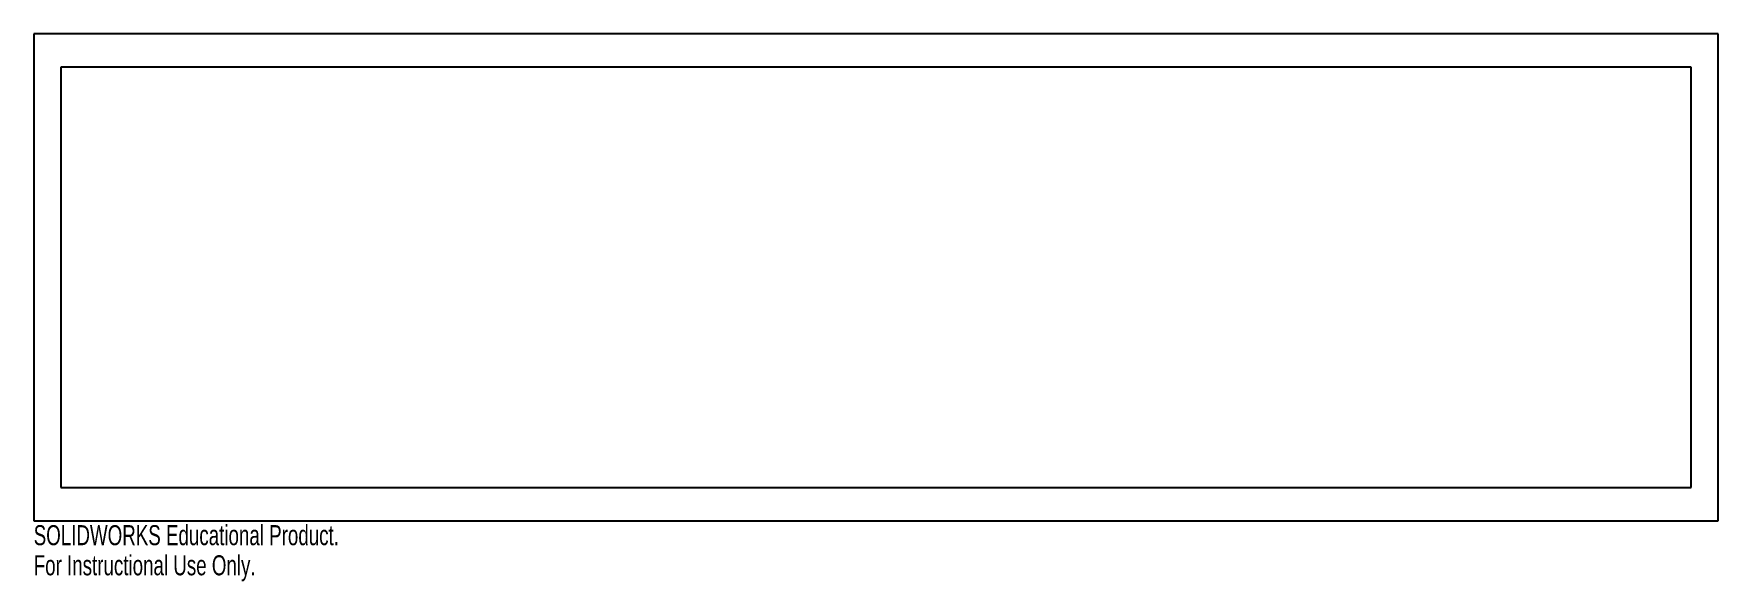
# Model space of a CAD drawing. Header units: inches. Extents: x 0 to 16, y -0.6 to 4.6.
import ezdxf

# ---------------------------------------------------------------- set-up
doc = ezdxf.new("R2010")
doc.units = ezdxf.units.IN
doc.header["$MEASUREMENT"] = 0
doc.styles.add('SLDTEXTSTYLE0', font='TXT', dxfattribs={"width": 0.7})

msp = doc.modelspace()

# ---------------------------------------------------------------- linework, layer by layer
at = {"color": 7, "linetype": 'Continuous', "lineweight": 25}
for p, q in [((15.754, 4.625), (-0.004, 4.625)), ((-0.004, 4.625), (-0.004, -0.004)), ((15.754, 4.624), (15.754, 4.625)), ((16.004, 4.624), (15.754, 4.624)), ((16.004, -0.003), (16.004, 4.624)), ((0.254, 4.306), (0.254, 0.314)), ((15.746, 4.306), (0.254, 4.306)), ((15.746, 0.314), (15.746, 4.306)), ((0.254, 0.314), (15.746, 0.314)), ((-0.004, -0.004), (15.754, -0.004)), ((15.754, -0.004), (15.754, -0.003)), ((15.754, -0.003), (16.004, -0.003))]:
    msp.add_line(p, q, dxfattribs=at)

# ---------------------------------------------------------------- texts
at = {"color": 7, "linetype": 'Continuous', "char_height": 0.1903, "attachment_point": 1, "style": 'SLDTEXTSTYLE0'}
for s, insert in [('SOLIDWORKS Educational Product.', (-0.004, -0.044)), ('For Instructional Use Only.', (-0.004, -0.33))]:
    msp.add_mtext(s, dxfattribs=dict(at, insert=insert))

doc.saveas('drawing.dxf')
